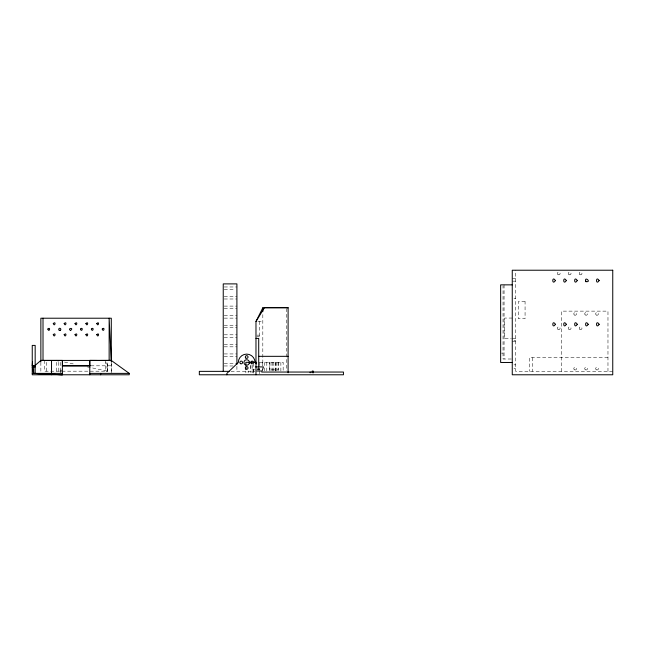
<?xml version="1.0" encoding="UTF-8"?>
<svg xmlns="http://www.w3.org/2000/svg" width="645" height="645" viewBox="0 0 645 645"><rect width="100%" height="100%" fill="white"/><g stroke="black" fill="none" stroke-linecap="round" stroke-linejoin="round"><path stroke-width="0.48" stroke-dasharray="3.23 2.42" d="M44.449 360.426L44.449 371.189L107.715 371.189L107.715 360.426M46.601 371.189L46.601 360.426M56.687 371.189L56.687 360.426M58.8 371.189L58.8 360.426M105.554 360.426L105.554 371.189L107.715 371.189L107.715 362.385M111.303 372.786L111.303 362.845M60.557 372.866L61.259 368.077M60.904 372.084L61.331 370.294M512.259 278.422L515.678 278.422M512.259 281.156L515.678 281.156M224.218 286.969L236.908 286.969M224.218 289.428L234.957 289.428M224.218 296.531L236.908 296.531M513.968 298.522L515.678 298.522M224.218 298.99L236.908 298.99M224.218 306.101L236.908 306.101M224.218 308.56L236.908 308.56M224.218 315.663L236.908 315.663M512.259 318.058L504.745 318.058L504.745 338.561L511.324 338.561M224.218 318.13L236.908 318.13M257.927 321.476L262.813 321.476M224.218 325.233L236.908 325.233M224.218 327.692L236.908 327.692M224.218 334.803L236.908 334.803M256.831 335.142L259.395 335.142M256.831 336.746L259.395 336.746M224.218 337.262L236.908 337.262M512.259 338.561L515.678 338.561M513.968 340.697L515.678 340.697M512.259 341.294L515.678 341.294M224.218 344.365L236.908 344.365M224.218 346.825L236.908 346.825M501.439 353.129L503.035 353.129M224.218 353.936L236.908 353.936M224.218 356.395L236.908 356.395M607.969 357.693L529.343 357.693L529.343 371.359M511.348 359.007L503.035 359.007L503.035 285.864M259.596 362.337L283.163 362.337L283.163 370.948M224.218 363.506L236.908 363.506M513.968 364.836L515.678 364.836M90.752 365.812L111.303 365.812M224.218 365.965L233.006 365.965M513.968 368.456L515.678 368.456M256.831 369.077L259.395 369.077M255.186 369.851L250.591 369.851L250.591 362.337M257.476 369.851L259.774 369.851L259.774 367.029M231.055 371.359L254.88 371.359M612.75 371.359L515.678 371.359L515.678 270.223M64.532 362.079L75.328 364.361M87.107 366.844L107.715 371.189L105.949 362.385M607.969 371.359L607.969 311.132L561.497 311.132L561.497 371.359M532.762 357.693L532.762 371.359M504.059 284.856L504.059 359.007M286.388 308.584L286.388 370.778M280.873 362.337L280.873 370.948M278.422 362.337L278.422 369.851L269.247 369.851L269.247 362.337M278.06 362.337L278.06 370.948M276.649 362.337L276.649 370.948M275.326 362.337L275.326 370.948M275.246 362.337L275.246 370.948M273.835 362.337L273.835 370.948M272.343 362.337L272.424 370.948M271.021 362.337L271.021 370.948M269.602 362.337L269.602 370.948M266.804 362.337L266.804 370.948M264.506 362.337L264.506 370.948M262.813 314.639L262.813 365.723M262.225 362.337L262.225 366.158M259.774 362.337L259.774 366.094M259.395 321.476L259.395 336.924M259.403 368.077L259.395 369.996M259.395 370.754L259.395 373.769M258.709 368.118L258.709 370.101M258 368.077L258 369.988M253.775 363.288L253.775 372.866M253.421 369.851L253.421 374.777M252.364 365.207L252.364 372.866M250.945 365.207L250.945 372.866M248.156 370.948L248.156 372.866M245.858 370.948L245.858 372.866M236.908 366.336L236.908 371.359M111.303 362.337L111.303 372.866M60.275 362.337L60.275 372.866M40.861 362.337L40.861 372.866M525.07 301.618L518.241 301.618L518.241 318.703L525.07 318.703L525.07 301.618M579.919 329.41A1.371 1.371 0 0 0 581.967 328.224A1.371 1.371 0 0 0 579.919 327.047A1.371 1.371 0 0 0 579.919 329.41M596.351 315.042A1.371 1.371 0 0 0 598.399 313.865A1.371 1.371 0 0 0 596.351 312.68A1.371 1.371 0 0 0 596.351 315.042M585.136 314.825A1.371 1.371 0 0 0 587.418 314.22A1.371 1.371 0 0 0 585.749 312.543A1.371 1.371 0 0 0 585.136 314.825M574.485 315.042A1.371 1.371 0 0 0 576.533 313.865A1.371 1.371 0 0 0 574.485 312.68A1.371 1.371 0 0 0 574.485 315.042M568.979 274.649A1.371 1.371 0 0 0 571.035 273.464A1.371 1.371 0 0 0 568.979 272.279A1.371 1.371 0 0 0 568.979 274.649M558.046 274.649A1.371 1.371 0 0 0 560.102 273.464A1.371 1.371 0 0 0 558.046 272.279A1.371 1.371 0 0 0 558.046 274.649M579.919 274.649A1.371 1.371 0 0 0 581.967 273.464A1.371 1.371 0 0 0 579.919 272.279A1.371 1.371 0 0 0 579.919 274.649M568.979 329.41A1.371 1.371 0 0 0 571.035 328.224A1.371 1.371 0 0 0 568.979 327.047A1.371 1.371 0 0 0 568.979 329.41M558.046 329.41A1.371 1.371 0 0 0 560.102 328.224A1.371 1.371 0 0 0 558.046 327.047A1.371 1.371 0 0 0 558.046 329.41M596.351 369.811A1.371 1.371 0 0 0 598.399 368.626A1.371 1.371 0 0 0 596.351 367.44A1.371 1.371 0 0 0 596.351 369.811M585.418 369.811A1.371 1.371 0 0 0 587.466 368.626A1.371 1.371 0 0 0 585.418 367.44A1.371 1.371 0 0 0 585.418 369.811M574.485 369.811A1.371 1.371 0 0 0 576.533 368.626A1.371 1.371 0 0 0 574.485 367.44A1.371 1.371 0 0 0 574.485 369.811"/><path stroke-width="0.97" d="M35.169 373.382L35.169 345.406L32.25 345.406L32.25 374.777L129.242 374.777L129.242 373.382L111.303 360.466L89.776 360.466L89.776 365.812L62.388 365.812L62.388 360.426L40.861 360.466L35.12 365.401M35.169 365.884L32.25 365.497L32.54 361.474M255.976 374.777L255.976 321.476L262.813 307.81L288.097 307.81M255.976 321.476L264.514 307.584L288.097 307.584L288.097 372.778M60.316 330.305C61.88 329.393 59.743 327.192 58.832 328.781C57.687 330.482 61.751 330.667 59.235 330.305M70.668 330.45C74.554 327.233 66.846 328.232 70.386 330.409M512.259 284.856L500.641 284.856L500.641 362.474L512.259 362.474M255.976 338.407L258.709 338.407L258.709 367.19M258.709 356.33L288.097 356.33M109.142 360.426L109.142 318.219L111.295 360.426L100.652 360.466M111.303 360.426L40.861 360.426L62.388 360.466M250.099 362.337L245.858 362.337L245.858 365.207M250.591 362.337L253.993 362.337M254.412 362.337L256.678 362.337M32.25 365.497L35.169 365.497M62.388 365.812L90.34 365.812M35.169 366.924L32.25 366.932L33.685 373.382L62.388 374.777L62.388 360.426M255.589 366.916L263.45 366.916L262.088 371.028L256.96 371.028M229.104 371.359L199.329 371.359L199.329 374.777L343.446 374.777L343.446 372.044L261.701 372.044M62.388 373.382L32.25 373.382L62.388 374.777M89.776 373.382L129.242 373.382M89.776 374.777L89.776 360.434L111.303 360.466M89.776 360.434L96.952 360.466M56.687 360.426L58.647 360.837M585.87 281.655C592.352 282.478 583.846 275.439 585.87 281.655L585.45 281.083M256.476 363.844L255.049 362.474A8.369 8.369 0 0 0 246.672 354.105A8.369 8.369 0 0 0 238.303 362.474L226.855 373.415L226.855 374.777M313.236 372.875L313.236 371.052L312.212 371.052L312.212 372.794M310.164 372.044L310.164 372.794M262.813 307.81L262.813 311.712M245.858 367.118L245.858 369.037M236.908 364.32L236.908 283.889L223.243 283.889L223.243 371.359M111.295 361.877L111.295 318.219L40.861 318.219L40.861 361.877M100.652 373.382L100.652 374.777M51.536 360.426L51.536 373.382M51.536 374.277L51.536 374.777M43.013 318.219L43.013 360.426M33.685 365.884L33.685 373.382M555.418 280.551C551.91 286.074 551.91 275.036 555.418 280.551M555.426 324.322C551.926 329.845 551.926 318.807 555.426 324.322M566.35 280.551C562.851 286.074 562.851 275.036 566.35 280.551M566.358 324.322C562.859 329.845 562.859 318.807 566.358 324.322M577.283 280.551C573.784 286.074 573.784 275.036 577.283 280.551M577.291 324.322C573.792 329.845 573.792 318.807 577.291 324.322M588.232 324.322C584.725 329.845 584.725 318.807 588.232 324.322M599.149 280.551C595.649 286.074 595.649 275.036 599.149 280.551M599.165 324.322C595.658 329.845 595.658 318.807 599.165 324.322M47.835 329.047C49.157 333.288 51.076 326.064 47.835 329.047M53.277 323.492C54.599 327.725 56.51 320.5 53.277 323.492M53.277 334.61C54.599 338.851 56.51 331.627 53.277 334.61M64.177 323.492C65.5 327.725 67.411 320.5 64.177 323.492M64.177 334.61C65.5 338.851 67.411 331.627 64.177 334.61M75.03 323.492C76.352 327.725 78.263 320.5 75.03 323.492M75.03 334.61C76.352 338.851 78.263 331.627 75.03 334.61M80.464 329.047C81.786 333.288 83.705 326.064 80.464 329.047M85.906 323.492C87.228 327.725 89.139 320.5 85.906 323.492M85.906 334.61C87.228 338.851 89.139 331.627 85.906 334.61M91.348 329.047C92.67 333.288 94.581 326.064 91.348 329.047M96.782 323.492C98.105 327.725 100.023 320.5 96.782 323.492M96.782 334.61C98.105 338.851 100.023 331.627 96.782 334.61M102.224 329.047C103.547 333.288 105.458 326.064 102.224 329.047M249.317 363.183L249.043 363.844A2.733 2.733 0 0 1 244.439 364.046A2.733 2.733 0 0 1 246.205 359.781A2.733 2.733 0 0 1 249.317 363.183M612.75 270.223L512.259 270.223L512.259 374.777L612.75 374.777L612.75 270.223M245.713 357.975A1.371 1.371 0 0 0 247.994 357.362A1.371 1.371 0 0 0 246.326 355.693A1.371 1.371 0 0 0 245.713 357.975M240.529 363.659A1.371 1.371 0 0 0 242.576 362.474A1.371 1.371 0 0 0 240.529 361.297A1.371 1.371 0 0 0 240.529 363.659M251.461 363.659A1.371 1.371 0 0 0 253.509 362.474A1.371 1.371 0 0 0 251.461 361.297A1.371 1.371 0 0 0 251.461 363.659M245.713 368.908A1.371 1.371 0 0 0 247.994 368.295A1.371 1.371 0 0 0 246.326 366.626A1.371 1.371 0 0 0 245.713 368.908"/></g></svg>
